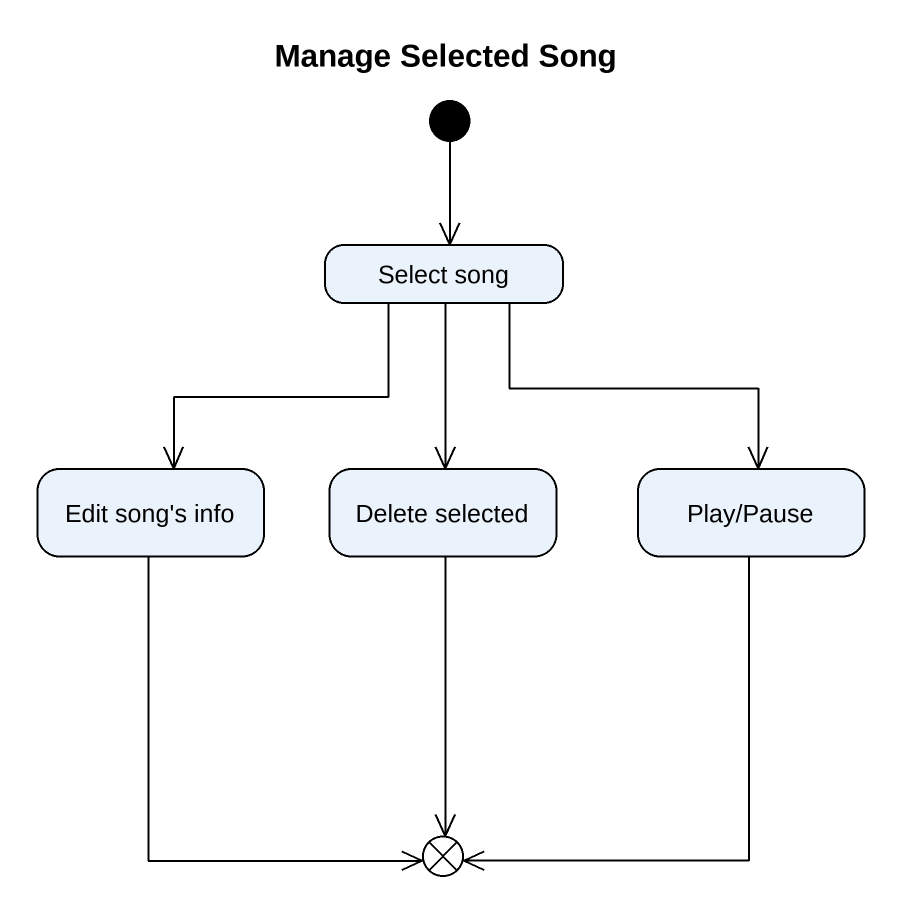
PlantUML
@startuml
title Manage Selected Song
hide empty description
state "Select song" as Select_song
state "Edit song's info" as Edit_song_s_info
state "Delete selected" as Delete_selected
state "Play/Pause" as Play_Pause
state flowfinal1 <<end>>
[*] --> Select_song
Select_song --> Edit_song_s_info
Select_song --> Delete_selected
Select_song --> Play_Pause
Edit_song_s_info --> flowfinal1
Delete_selected --> flowfinal1
Play_Pause --> flowfinal1
@enduml
